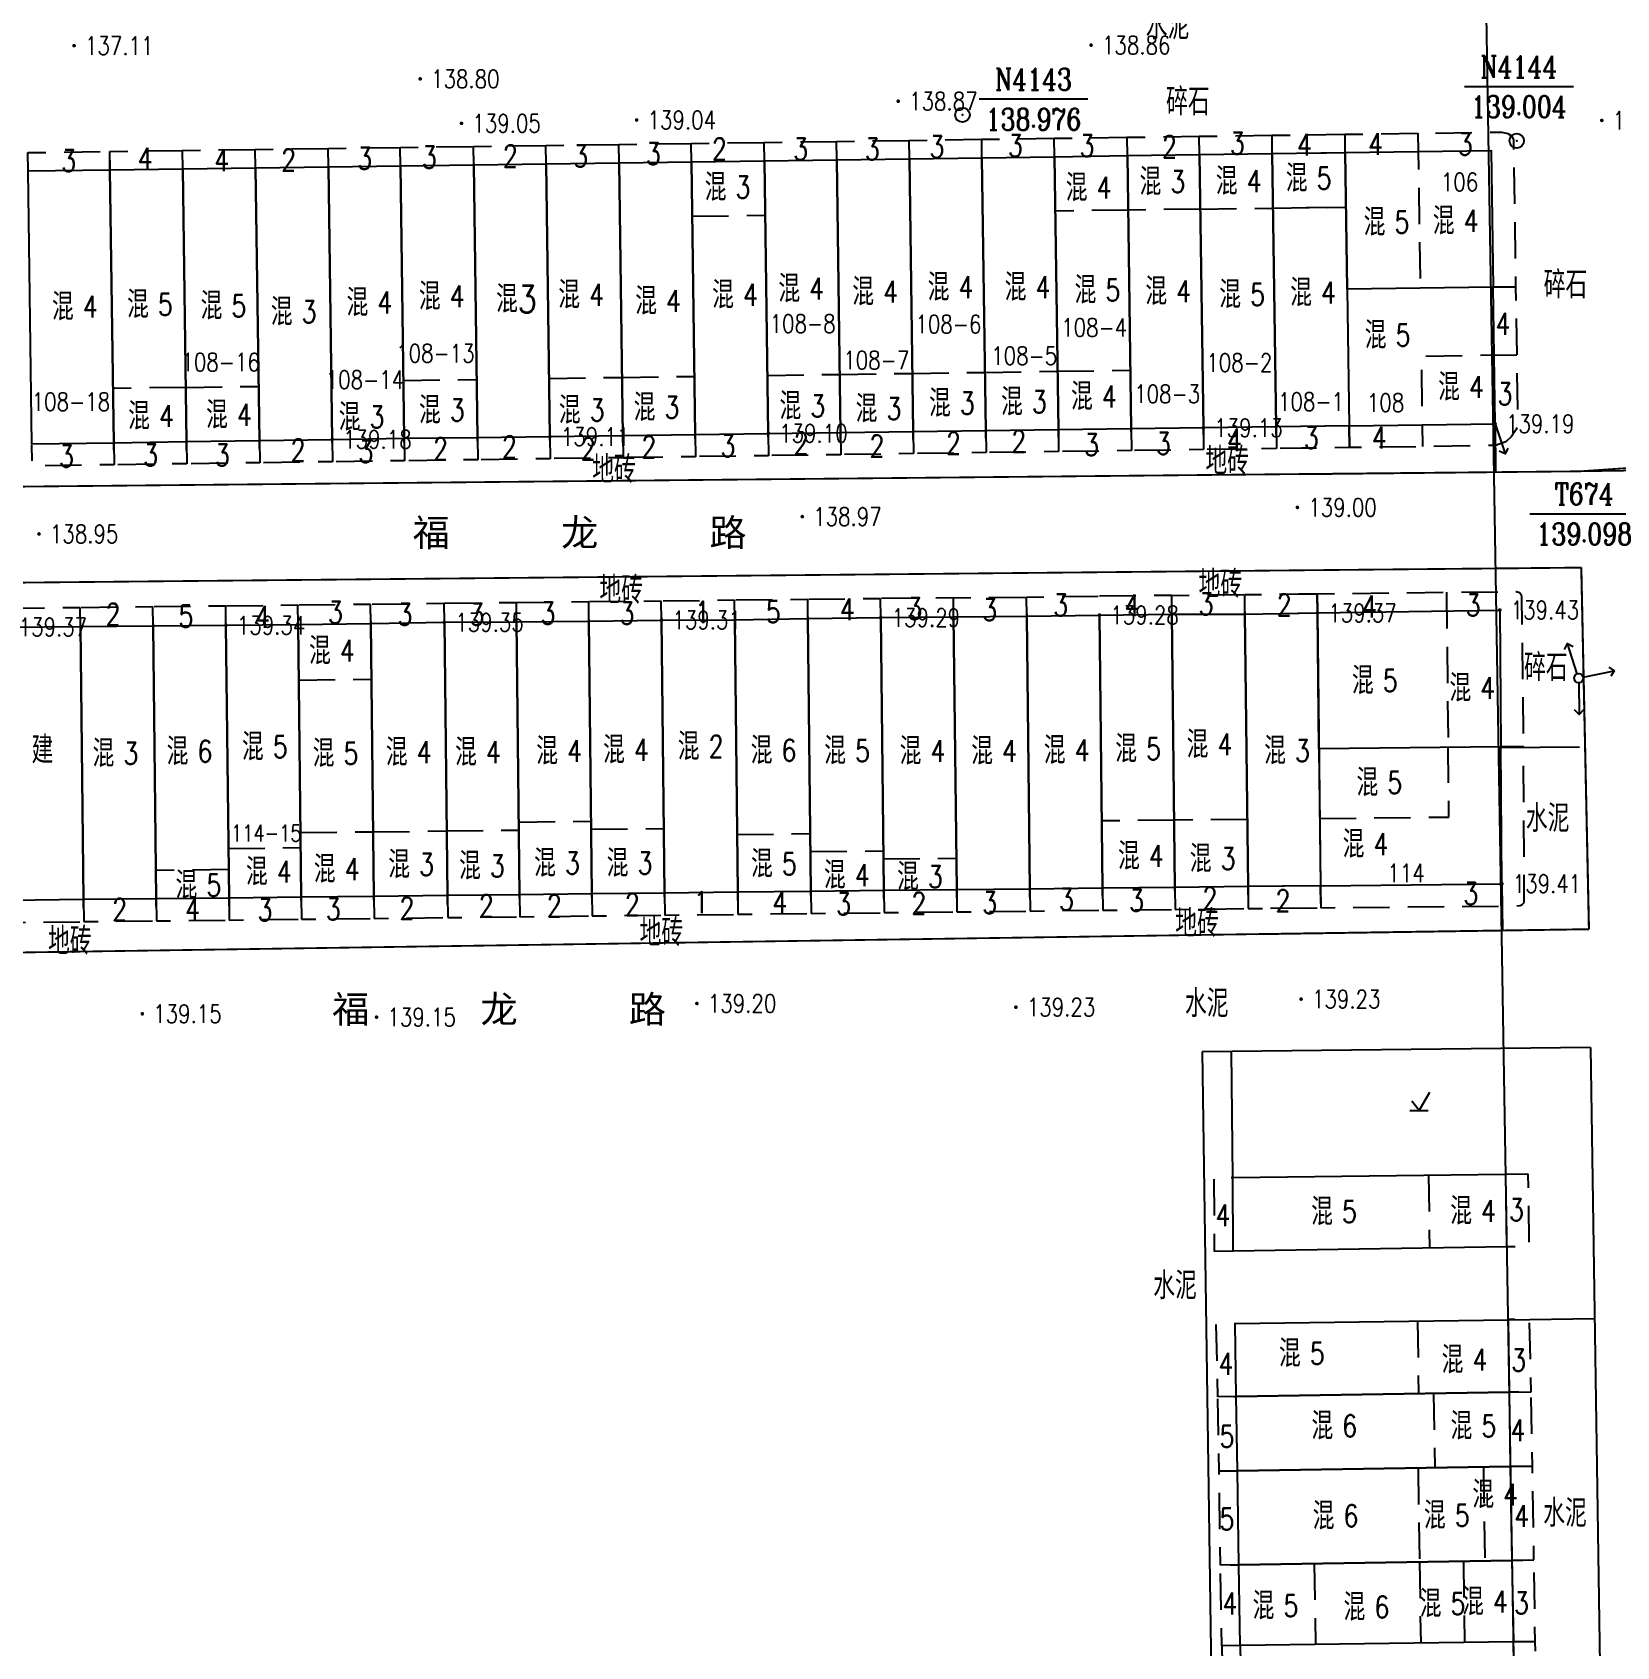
# Model space of a CAD drawing. Extents: x 529262 to 576451, y 2694391 to 2717535.
# Drawn here: x 565992.9 to 566080.1, y 2709887.6 to 2709976.4 of the extents above; entities that cross this region are included whole.
import ezdxf
from ezdxf.enums import TextEntityAlignment as Align
from ezdxf.xclip import XClip

# ---------------------------------------------------------------- set-up
doc = ezdxf.new("R2010")
doc.units = 0
doc.header["$XCLIPFRAME"] = 0
doc.linetypes.add('X5', pattern=[3, 2, -1])
for name, color, linetype in [('DLSS', 4, 'Continuous'), ('GCD', 8, 'Continuous'), ('GXYZ', 8, 'Continuous'), ('JMD', 8, 'Continuous'), ('KZD', 8, 'Continuous'), ('PP-COM', 7, 'Continuous'), ('RD-中线', 40, 'Continuous'), ('RD-红线', 7, 'Continuous'), ('ZBTZ', 8, 'Continuous'), ('ZJ', 7, 'Continuous')]:
    doc.layers.add(name, color=color, linetype=linetype)
doc.styles.add('HZ', font='rs.shx', dxfattribs={"width": 0.8, "bigfont": 'hztxt.shx'})
doc.styles.add('romanc', font='romanc.shx', dxfattribs={"width": 0.8})
doc.styles.add('等线体', font='simhei.ttf')
doc.linetypes.add('1161', pattern='A,0,[149,AAA.SHX,S=0.15,R=0,X=0,Y=0],-1.6', length=1.6)

# ---------------------------------------------------------------- blocks, each defined once
blk = doc.blocks.new('A$C19FD0107')
at = {"layer": 'RD-中线', "color": 8, "linetype": 'Continuous', "flags": 128}
for points in [[(-4490.734, 14139.438, 0), (-4490.29, 14139.417)], [(-3818.251, 14086.168, 0), (-3817.74, 14086.169)]]:
    blk.add_lwpolyline(points, format="xyb", dxfattribs=at)
at = {"layer": 'RD-红线', "color": 8, "flags": 128}
blk.add_lwpolyline([(-4927.129, 15710.712), (-4927.125, 15710.469), (-4926.972, 15701.326), (-4922.446, 15430.328)], dxfattribs=at)
blk = doc.blocks.new('gc123')
at = {"color": 8}
for p, q in [((0, 0), (1.2, 2)), ((-1, 0), (1, 0)), ((0, 0), (-0.8, 1))]:
    blk.add_line(p, q, dxfattribs=at)
blk = doc.blocks.new('gc117')
at = {"color": 8}
blk.add_circle((0, 0), 0.8, dxfattribs=at)
blk.add_point((0, 0), dxfattribs=at)
blk = doc.blocks.new('GC200')
at = {"linetype": 'Continuous', "const_width": 0.2, "flags": 128}
blk.add_lwpolyline([(-0.1, 0, 1), (0.1, 0, 1)], format="xyb", close=True, dxfattribs=at)
blk = doc.blocks.new('gc013b')
at = {"linetype": 'Continuous'}
blk.add_line((0.5, 0), (4, 0), dxfattribs=at)
at = {"linetype": 'Continuous', "flags": 128}
blk.add_lwpolyline([(3.5, 0.5), (4, 0), (3.5, -0.5)], dxfattribs=at)
blk = doc.blocks.new('gc170')
at = {"color": 8, "linetype": 'Continuous'}
blk.add_circle((0, 0), 0.5, dxfattribs=at)

msp = doc.modelspace()

# ---------------------------------------------------------------- linework, layer by layer
at = {"layer": 'DLSS', "linetype": 'Continuous', "const_width": 0.1, "flags": 128}
for points, elevation in [([(566078.112, 2709952.263), (566081.844, 2709952.517)], 138.157), ([(565972.89, 2709951.229), (566074.658, 2709952.229), (566078.112, 2709952.263)], 138.157), ([(565973.534, 2709945.44), (565974.32, 2709945.762), (565975.117, 2709945.969), (566074.71, 2709946.929), (566078.164, 2709946.963)], 138.157), ([(565973.287, 2709925.492), (566078.583, 2709927.057)], 139.353)]:
    msp.add_lwpolyline(points, dxfattribs=dict(at, elevation=elevation))
at = {"layer": 'DLSS', "linetype": 'Continuous', "flags": 128}
for points, elevation in [([(566062.728, 2709952.111), (566074.658, 2709952.229), (566078.112, 2709952.263)], 138.157), ([(566078.112, 2709952.263), (566081.691, 2709952.321)], 138.157), ([(566062.618, 2709946.812), (566074.71, 2709946.929), (566078.164, 2709946.963)], 138.157), ([(566060.274, 2709926.785), (566078.583, 2709927.057)], 139.353), ([(566078.675, 2709920.534), (566057.301, 2709920.31)], 139.29), ([(566057.301, 2709920.31), (566057.867, 2709881.071), (566057.934, 2709876.442)], 139.365)]:
    msp.add_lwpolyline(points, dxfattribs=dict(at, elevation=elevation))
at = {"layer": 'DLSS', "linetype": 'Continuous', "const_width": 0.1, "flags": 128}
msp.add_lwpolyline([(566078.164, 2709946.963), (566078.585, 2709927.057)], dxfattribs=at)
at = {"layer": 'DLSS', "linetype": 'Continuous', "flags": 128}
for points in [[(566078.164, 2709946.963), (566078.585, 2709927.057)], [(566078.675, 2709920.534), (566079.33, 2709876.849)]]:
    msp.add_lwpolyline(points, dxfattribs=at)
at = {"layer": 'JMD', "linetype": 'X5', "flags": 128}
for points in [[(566025.186, 2709969.25), (566025.172, 2709970.261), (566029.163, 2709970.316), (566029.177, 2709969.306)], [(566029.177, 2709969.306), (566029.163, 2709970.316), (566033.18, 2709970.372), (566033.195, 2709969.362)], [(566033.195, 2709969.362), (566033.18, 2709970.372), (566037.159, 2709970.428), (566037.173, 2709969.417)], [(566037.173, 2709969.417), (566037.159, 2709970.428), (566041.158, 2709970.483), (566041.173, 2709969.473)], [(566041.173, 2709969.473), (566041.158, 2709970.483), (566045.156, 2709970.539), (566045.17, 2709969.528)], [(566045.17, 2709969.528), (566045.156, 2709970.539), (566049.153, 2709970.595), (566049.167, 2709969.584)], [(566049.167, 2709969.584), (566049.153, 2709970.595), (566053.171, 2709970.651), (566053.185, 2709969.64)], [(566053.185, 2709969.64), (566053.171, 2709970.651), (566057.137, 2709970.706), (566057.151, 2709969.695)], [(566057.151, 2709969.695), (566057.137, 2709970.706), (566061.143, 2709970.762), (566061.157, 2709969.751)], [(566061.157, 2709969.751), (566061.143, 2709970.762), (566065.162, 2709970.818), (566065.176, 2709969.807)], [(566063.112, 2709970.789), (566065.162, 2709970.818), (566065.176, 2709969.807)], [(566065.176, 2709969.807), (566065.162, 2709970.818), (566073.792, 2709970.938), (566074.129, 2709970.867), (566074.328, 2709970.727), (566074.437, 2709970.538), (566074.557, 2709962.425), (566073.312, 2709962.406)], [(566065.176, 2709969.807), (566065.162, 2709970.818), (566073.792, 2709970.938), (566074.129, 2709970.867), (566074.328, 2709970.727), (566074.437, 2709970.538), (566074.557, 2709962.425), (566073.312, 2709962.406)], [(565992.649, 2709968.797), (565992.635, 2709969.807), (565997.143, 2709969.87), (565997.157, 2709968.859)], [(565997.157, 2709968.859), (565997.143, 2709969.87), (566001.145, 2709969.926), (566001.159, 2709968.915)], [(566001.159, 2709968.915), (566001.145, 2709969.926), (566005.159, 2709969.982), (566005.173, 2709968.971)], [(566005.173, 2709968.971), (566005.159, 2709969.982), (566009.173, 2709970.038), (566009.188, 2709969.027)], [(566009.188, 2709969.027), (566009.173, 2709970.038), (566013.137, 2709970.093), (566013.152, 2709969.082)], [(566013.152, 2709969.082), (566013.137, 2709970.093), (566017.174, 2709970.149), (566017.188, 2709969.138)], [(566017.188, 2709969.138), (566017.174, 2709970.149), (566021.159, 2709970.205), (566021.173, 2709969.194)], [(566021.173, 2709969.194), (566021.159, 2709970.205), (566025.172, 2709970.261), (566025.186, 2709969.25)], [(566057.193, 2709966.696), (566061.199, 2709966.751)], [(566061.199, 2709966.751), (566065.218, 2709966.808)], [(566063.03, 2709966.777), (566065.218, 2709966.808)], [(566029.219, 2709966.306), (566033.236, 2709966.362)], [(566053.226, 2709966.64), (566049.209, 2709966.584)], [(566057.193, 2709966.696), (566053.226, 2709966.64)], [(566073.312, 2709962.406), (566074.557, 2709962.425), (566074.669, 2709954.862), (566074.584, 2709954.573), (566074.334, 2709954.173), (566074.01, 2709953.892), (566073.44, 2709953.68), (566065.402, 2709953.568), (566065.386, 2709954.762)], [(566073.312, 2709962.406), (566074.557, 2709962.425), (566074.669, 2709954.862), (566074.584, 2709954.573), (566074.334, 2709954.173), (566074.01, 2709953.892), (566073.44, 2709953.68), (566065.402, 2709953.568), (566065.386, 2709954.762)], [(566013.316, 2709957.265), (566017.353, 2709957.321)], [(566021.338, 2709957.377), (566025.351, 2709957.433)], [(566025.351, 2709957.433), (566029.342, 2709957.488)], [(566033.359, 2709957.544), (566037.337, 2709957.6)], [(566037.337, 2709957.6), (566041.337, 2709957.655)], [(566041.337, 2709957.655), (566045.335, 2709957.711)], [(566045.335, 2709957.711), (566049.332, 2709957.767)], [(566049.332, 2709957.767), (566053.349, 2709957.823)], [(566033.404, 2709954.323), (566033.421, 2709953.124), (566029.404, 2709953.068), (566029.387, 2709954.267)], [(566037.382, 2709954.378), (566037.399, 2709953.179), (566033.421, 2709953.124), (566033.404, 2709954.323)], [(566041.382, 2709954.434), (566041.399, 2709953.235), (566037.399, 2709953.179), (566037.382, 2709954.378)], [(566045.38, 2709954.514), (566045.397, 2709953.29), (566041.399, 2709953.235), (566041.382, 2709954.434)], [(566049.377, 2709954.545), (566049.393, 2709953.346), (566045.397, 2709953.29), (566045.38, 2709954.514)], [(566053.394, 2709954.601), (566053.411, 2709953.402), (566049.393, 2709953.346), (566049.377, 2709954.545)], [(566057.361, 2709954.656), (566057.377, 2709953.457), (566053.411, 2709953.402), (566053.394, 2709954.601)], [(566061.367, 2709954.698), (566061.383, 2709953.512), (566057.377, 2709953.457), (566057.361, 2709954.656)], [(566065.386, 2709954.762), (566065.402, 2709953.568), (566061.383, 2709953.512), (566061.367, 2709954.698)], [(566065.386, 2709954.762), (566065.402, 2709953.568), (566062.757, 2709953.532)], [(565997.367, 2709953.828), (565997.383, 2709952.622), (565992.876, 2709952.56), (565992.86, 2709953.705)], [(566001.369, 2709953.877), (566001.385, 2709952.678), (565997.383, 2709952.622), (565997.367, 2709953.828)], [(566005.382, 2709953.969), (566005.399, 2709952.734), (566001.385, 2709952.678), (566001.369, 2709953.877)], [(566009.397, 2709953.989), (566009.414, 2709952.79), (566005.399, 2709952.734), (566005.382, 2709953.969)], [(566013.361, 2709954.075), (566013.378, 2709952.845), (566009.414, 2709952.79), (566009.397, 2709953.989)], [(566017.398, 2709954.1), (566017.415, 2709952.901), (566013.378, 2709952.845), (566013.361, 2709954.075)], [(566021.383, 2709954.155), (566021.4, 2709952.956), (566017.415, 2709952.901), (566017.398, 2709954.1)], [(566025.396, 2709954.211), (566025.413, 2709953.012), (566021.4, 2709952.956), (566021.383, 2709954.155)], [(566029.387, 2709954.267), (566029.404, 2709953.068), (566025.413, 2709953.012), (566025.396, 2709954.211)], [(566055.628, 2709944.4), (566055.616, 2709945.433), (566051.628, 2709945.387), (566051.64, 2709944.349)], [(566055.628, 2709944.4), (566055.616, 2709945.433), (566059.64, 2709945.478), (566059.653, 2709944.396)], [(566059.653, 2709944.396), (566059.64, 2709945.478), (566063.631, 2709945.523), (566063.643, 2709944.465)], [(566062.592, 2709945.511), (566063.631, 2709945.523), (566063.643, 2709944.465)], [(566070.745, 2709945.604), (566070.841, 2709937.065)], [(566070.745, 2709945.604), (566070.841, 2709937.065)], [(565995.533, 2709943.718), (565995.521, 2709944.753), (565991.518, 2709944.708), (565991.53, 2709943.688)], [(565999.527, 2709943.752), (565999.515, 2709944.798), (565995.521, 2709944.753), (565995.533, 2709943.718)], [(566003.542, 2709943.785), (566003.53, 2709944.843), (565999.515, 2709944.798), (565999.527, 2709943.752)], [(566007.52, 2709943.829), (566007.508, 2709944.888), (566003.53, 2709944.843), (566003.542, 2709943.785)], [(566011.522, 2709943.881), (566011.51, 2709944.934), (566007.508, 2709944.888), (566007.52, 2709943.829)], [(566015.569, 2709943.949), (566015.557, 2709944.98), (566011.51, 2709944.934), (566011.522, 2709943.881)], [(566019.544, 2709943.979), (566019.532, 2709945.024), (566015.557, 2709944.98), (566015.569, 2709943.949)], [(566023.526, 2709944.022), (566023.514, 2709945.07), (566019.532, 2709945.024), (566019.544, 2709943.979)], [(566027.527, 2709944.076), (566027.515, 2709945.115), (566023.514, 2709945.07), (566023.526, 2709944.022)], [(566031.554, 2709944.093), (566031.542, 2709945.16), (566027.515, 2709945.115), (566027.527, 2709944.076)], [(566035.587, 2709944.155), (566035.575, 2709945.206), (566031.542, 2709945.16), (566031.554, 2709944.093)], [(566039.597, 2709944.208), (566039.585, 2709945.251), (566035.575, 2709945.206), (566035.587, 2709944.155)], [(566043.609, 2709944.256), (566043.597, 2709945.297), (566039.585, 2709945.251), (566039.597, 2709944.208)], [(566043.609, 2709944.256), (566043.597, 2709945.297), (566047.627, 2709945.342), (566047.639, 2709944.293)], [(566047.639, 2709944.293), (566047.627, 2709945.342), (566051.628, 2709945.387), (566051.64, 2709944.349)], [(566007.554, 2709940.773), (566011.556, 2709940.818)], [(566063.77, 2709933.147), (566070.884, 2709933.228), (566070.841, 2709937.065)], [(566063.77, 2709933.147), (566070.884, 2709933.228), (566070.841, 2709937.065)], [(566063.812, 2709929.448), (566063.825, 2709928.236), (566074.61, 2709928.334), (566074.813, 2709928.364), (566074.911, 2709928.409), (566075.034, 2709928.526), (566074.982, 2709937.111), (566073.741, 2709937.097)], [(566063.812, 2709929.448), (566063.825, 2709928.236), (566074.61, 2709928.334), (566074.813, 2709928.364), (566074.911, 2709928.409), (566075.034, 2709928.526), (566074.982, 2709937.111), (566073.741, 2709937.097)], [(566019.668, 2709932.955), (566023.65, 2709933)], [(566055.755, 2709933.057), (566051.767, 2709933.012)], [(566059.78, 2709933.103), (566055.755, 2709933.057)], [(566007.648, 2709932.373), (566011.651, 2709932.418)], [(566011.651, 2709932.418), (566015.698, 2709932.464)], [(566015.698, 2709932.464), (566019.673, 2709932.509)], [(566023.655, 2709932.553), (566027.656, 2709932.598)], [(566003.693, 2709930.335), (565999.678, 2709930.29)], [(566059.821, 2709929.403), (566059.835, 2709928.191), (566063.825, 2709928.236), (566063.812, 2709929.448)], [(566061.053, 2709928.205), (566063.825, 2709928.236), (566063.812, 2709929.448)], [(565991.699, 2709928.637), (565991.713, 2709927.425), (565995.715, 2709927.47), (565995.702, 2709928.682)], [(565995.702, 2709928.682), (565995.715, 2709927.47), (565999.709, 2709927.515), (565999.696, 2709928.727)], [(565999.696, 2709928.727), (565999.709, 2709927.515), (566003.724, 2709927.56), (566003.711, 2709928.772)], [(566003.711, 2709928.772), (566003.724, 2709927.56), (566007.702, 2709927.605), (566007.688, 2709928.817)], [(566007.688, 2709928.817), (566007.702, 2709927.605), (566011.704, 2709927.65), (566011.691, 2709928.862)], [(566011.691, 2709928.862), (566011.704, 2709927.65), (566015.751, 2709927.695), (566015.738, 2709928.907)], [(566015.738, 2709928.907), (566015.751, 2709927.695), (566019.726, 2709927.74), (566019.713, 2709928.952)], [(566019.713, 2709928.952), (566019.726, 2709927.74), (566023.708, 2709927.785), (566023.695, 2709928.997)], [(566023.695, 2709928.997), (566023.708, 2709927.785), (566027.709, 2709927.83), (566027.696, 2709929.042)], [(566027.696, 2709929.042), (566027.709, 2709927.83), (566031.736, 2709927.875), (566031.722, 2709929.087)], [(566031.722, 2709929.087), (566031.736, 2709927.875), (566035.769, 2709927.921), (566035.756, 2709929.132)], [(566035.756, 2709929.132), (566035.769, 2709927.921), (566039.779, 2709927.966), (566039.766, 2709929.177)], [(566039.766, 2709929.177), (566039.779, 2709927.966), (566043.791, 2709928.011), (566043.778, 2709929.222)], [(566043.778, 2709929.222), (566043.791, 2709928.011), (566047.821, 2709928.056), (566047.808, 2709929.268)], [(566047.808, 2709929.268), (566047.821, 2709928.056), (566051.822, 2709928.101), (566051.809, 2709929.313)], [(566051.809, 2709929.313), (566051.822, 2709928.101), (566055.81, 2709928.146), (566055.797, 2709929.358)], [(566055.797, 2709929.358), (566055.81, 2709928.146), (566059.835, 2709928.191), (566059.821, 2709929.403)]]:
    msp.add_lwpolyline(points, dxfattribs=at)
for points, elevation in [([(566069.173, 2709970.874), (566069.3, 2709962.347)], 139.187), ([(566069.173, 2709970.874), (566069.3, 2709962.347)], 139.187), ([(566074.613, 2709958.661), (566069.356, 2709958.583), (566069.425, 2709953.624)], 139.187), ([(566074.613, 2709958.661), (566069.356, 2709958.583), (566069.425, 2709953.624)], 139.187), ([(566001.327, 2709956.882), (565997.325, 2709956.826)], 139.186), ([(566001.327, 2709956.882), (566005.34, 2709956.938)], 139.186), ([(566063.643, 2709944.465), (566063.631, 2709945.523), (566074.59, 2709945.647), (566074.762, 2709945.592), (566074.855, 2709945.478), (566074.879, 2709945.328), (566074.982, 2709937.111), (566073.741, 2709937.097)], 139.371), ([(566063.643, 2709944.465), (566063.631, 2709945.523), (566074.59, 2709945.647), (566074.762, 2709945.592), (566074.855, 2709945.478), (566074.879, 2709945.328), (566074.982, 2709937.111), (566073.741, 2709937.097)], 139.371), ([(566031.687, 2709932.271), (566035.72, 2709932.317)], 151.027), ([(566003.68, 2709931.501), (566007.658, 2709931.546)], 158.162), ([(566035.731, 2709931.324), (566039.741, 2709931.369)], 158.155), ([(566039.746, 2709930.92), (566043.758, 2709930.965)], 155.803), ([(566069.756, 2709913.511), (566069.819, 2709909.498)], 139.012), ([(566073.996, 2709913.563), (566075.235, 2709913.585), (566075.294, 2709909.587), (566074.055, 2709909.565)], 139.615), ([(566059.008, 2709909.326), (566057.982, 2709909.316), (566057.96, 2709913.366), (566058.977, 2709913.379)], 139.755), ([(566069.148, 2709905.482), (566069.212, 2709901.49)], 139.791), ([(566074.205, 2709901.57), (566075.413, 2709901.589), (566075.313, 2709905.579), (566074.15, 2709905.562)], 140.301), ([(566059.174, 2709901.329), (566058.157, 2709901.313), (566058.073, 2709905.316), (566059.11, 2709905.341)], 139.857), ([(566059.24, 2709897.231), (566058.223, 2709897.215), (566058.157, 2709901.313), (566059.174, 2709901.329)], 139.812), ([(566070.042, 2709901.503), (566070.107, 2709897.406)], 139.857), ([(566074.26, 2709897.472), (566075.479, 2709897.492), (566075.413, 2709901.589), (566074.205, 2709901.57)], 140.301), ([(566072.779, 2709897.448), (566072.862, 2709892.285)], 139.812), ([(566074.347, 2709892.309), (566075.562, 2709892.329), (566075.479, 2709897.492), (566074.26, 2709897.472)], 140.301), ([(566059.323, 2709892.068), (566058.306, 2709892.052), (566058.223, 2709897.215), (566059.24, 2709897.231)], 139.812), ([(566069.182, 2709897.391), (566069.265, 2709892.228)], 139.812), ([(566063.471, 2709892.135), (566063.534, 2709887.672)], 139.812), ([(566069.265, 2709892.228), (566069.327, 2709887.753)], 139.812), ([(566071.682, 2709892.266), (566071.745, 2709887.787)], 139.812), ([(566074.432, 2709887.825), (566075.634, 2709887.847), (566075.562, 2709892.329), (566074.347, 2709892.309)], 140.301), ([(566059.394, 2709887.614), (566059.394, 2709887.614), (566058.377, 2709887.597), (566058.306, 2709892.052), (566059.323, 2709892.068)], 139.915), ([(566059.394, 2709887.614), (566058.377, 2709887.597), (566058.526, 2709878.919), (566058.644, 2709878.702), (566058.813, 2709878.473), (566059.078, 2709878.256), (566075.801, 2709878.611), (566075.634, 2709887.847), (566074.482, 2709887.825)], 139.872)]:
    msp.add_lwpolyline(points, dxfattribs=dict(at, elevation=elevation))
at = {"layer": 'JMD', "linetype": 'Continuous', "flags": 128}
for points in [[(566037.382, 2709954.378), (566033.404, 2709954.323), (566033.195, 2709969.362), (566037.173, 2709969.417)], [(566041.382, 2709954.434), (566037.382, 2709954.378), (566037.173, 2709969.417), (566041.173, 2709969.473)], [(566045.38, 2709954.489), (566041.382, 2709954.434), (566041.173, 2709969.473), (566045.17, 2709969.528)], [(566049.377, 2709954.545), (566045.38, 2709954.489), (566045.17, 2709969.528), (566049.167, 2709969.584)], [(566053.394, 2709954.601), (566049.377, 2709954.545), (566049.167, 2709969.584), (566053.185, 2709969.64)], [(566053.185, 2709969.64), (566057.151, 2709969.695), (566057.361, 2709954.656), (566053.394, 2709954.601)], [(566061.366, 2709954.711), (566057.361, 2709954.656), (566057.151, 2709969.695), (566061.157, 2709969.751)], [(566065.386, 2709954.767), (566061.366, 2709954.711), (566061.157, 2709969.751), (566065.176, 2709969.807)], [(565997.367, 2709953.821), (565992.859, 2709953.759), (565992.649, 2709968.797), (565997.157, 2709968.859)], [(566001.369, 2709953.877), (565997.367, 2709953.821), (565997.157, 2709968.859), (566001.159, 2709968.915)], [(566005.382, 2709953.933), (566001.369, 2709953.877), (566001.159, 2709968.915), (566005.173, 2709968.971)], [(566009.397, 2709953.989), (566005.382, 2709953.933), (566005.173, 2709968.971), (566009.188, 2709969.027)], [(566013.361, 2709954.075), (566009.397, 2709953.989), (566009.188, 2709969.027), (566013.152, 2709969.082)], [(566017.398, 2709954.1), (566013.361, 2709954.075), (566013.152, 2709969.082), (566017.188, 2709969.138)], [(566021.383, 2709954.155), (566017.398, 2709954.1), (566017.188, 2709969.138), (566021.173, 2709969.194)], [(566025.396, 2709954.211), (566021.383, 2709954.155), (566021.173, 2709969.194), (566025.186, 2709969.25)], [(566029.387, 2709954.267), (566025.396, 2709954.211), (566025.186, 2709969.25), (566029.177, 2709969.306)], [(566033.404, 2709954.323), (566029.387, 2709954.267), (566029.177, 2709969.306), (566033.195, 2709969.362)], [(565995.702, 2709928.682), (565991.699, 2709928.637), (565991.53, 2709943.688), (565995.533, 2709943.718)], [(565999.696, 2709928.727), (565995.702, 2709928.682), (565995.533, 2709943.718), (565999.527, 2709943.752)], [(566003.711, 2709928.772), (565999.696, 2709928.727), (565999.527, 2709943.752), (566003.542, 2709943.785)], [(566007.688, 2709928.817), (566003.711, 2709928.772), (566003.542, 2709943.785), (566007.52, 2709943.829)], [(566011.691, 2709928.862), (566007.688, 2709928.817), (566007.52, 2709943.829), (566011.522, 2709943.881)], [(566015.738, 2709928.907), (566011.691, 2709928.862), (566011.522, 2709943.881), (566015.569, 2709943.949)], [(566019.713, 2709928.952), (566015.738, 2709928.907), (566015.569, 2709943.949), (566019.544, 2709943.979)], [(566023.695, 2709928.997), (566019.713, 2709928.952), (566019.544, 2709943.979), (566023.526, 2709944.022)], [(566027.696, 2709929.042), (566023.695, 2709928.997), (566023.526, 2709944.022), (566027.527, 2709944.076)], [(566031.722, 2709929.087), (566027.696, 2709929.042), (566027.527, 2709944.076), (566031.554, 2709944.093)], [(566035.756, 2709929.132), (566031.722, 2709929.087), (566031.554, 2709944.093), (566035.587, 2709944.155)], [(566039.766, 2709929.177), (566035.756, 2709929.132), (566035.587, 2709944.155), (566039.597, 2709944.208)], [(566043.778, 2709929.222), (566039.766, 2709929.177), (566039.597, 2709944.208), (566043.609, 2709944.256)], [(566047.808, 2709929.268), (566043.778, 2709929.222), (566043.609, 2709944.256), (566047.639, 2709944.293)], [(566051.809, 2709929.313), (566047.808, 2709929.268), (566047.639, 2709944.293), (566051.64, 2709944.349)], [(566055.797, 2709929.358), (566051.809, 2709929.313), (566051.64, 2709944.349), (566055.628, 2709944.4)], [(566059.821, 2709929.403), (566055.797, 2709929.358), (566055.628, 2709944.4), (566059.653, 2709944.396)], [(566063.812, 2709929.448), (566059.821, 2709929.403), (566059.653, 2709944.396), (566063.643, 2709944.465)]]:
    msp.add_lwpolyline(points, close=True, dxfattribs=at)
for points in [[(566063.091, 2709969.778), (566065.176, 2709969.807), (566065.386, 2709954.767), (566062.782, 2709954.731)], [(566062.57, 2709944.446), (566063.643, 2709944.465), (566063.812, 2709929.448), (566061.721, 2709929.424)]]:
    msp.add_lwpolyline(points, dxfattribs=at)
for points, elevation in [([(566073.312, 2709962.406), (566065.281, 2709962.287), (566065.176, 2709969.807), (566073.201, 2709969.919)], 139.187), ([(566073.312, 2709962.406), (566065.281, 2709962.287), (566065.176, 2709969.807), (566073.201, 2709969.919)], 139.187), ([(566073.424, 2709954.879), (566073.312, 2709962.406), (566065.281, 2709962.287), (566065.386, 2709954.767)], 139.187), ([(566073.424, 2709954.879), (566073.312, 2709962.406), (566065.281, 2709962.287), (566065.386, 2709954.767)], 139.187), ([(566063.727, 2709936.985), (566063.643, 2709944.465), (566073.684, 2709944.627), (566073.741, 2709937.097)], 139.433), ([(566063.727, 2709936.985), (566063.643, 2709944.465), (566073.684, 2709944.627), (566073.741, 2709937.097)], 139.433), ([(566073.741, 2709937.097), (566063.727, 2709936.985), (566063.812, 2709929.448), (566073.798, 2709929.56)], 139.433), ([(566073.741, 2709937.097), (566063.727, 2709936.985), (566063.812, 2709929.448), (566073.798, 2709929.56)], 139.433), ([(566058.977, 2709913.379), (566073.996, 2709913.563), (566074.055, 2709909.565), (566059.008, 2709909.326)], 142.35), ([(566059.11, 2709905.341), (566074.148, 2709905.552), (566074.205, 2709901.57), (566059.174, 2709901.329)], 139.872), ([(566074.205, 2709901.57), (566074.26, 2709897.472), (566059.24, 2709897.231), (566059.174, 2709901.329)], 139.857), ([(566074.26, 2709897.472), (566074.347, 2709892.309), (566059.323, 2709892.068), (566059.24, 2709897.231)], 139.812), ([(566074.347, 2709892.309), (566074.432, 2709887.825), (566059.394, 2709887.614), (566059.323, 2709892.068)], 139.915)]:
    msp.add_lwpolyline(points, close=True, dxfattribs=dict(at, elevation=elevation))
at = {"layer": 'JMD', "linetype": 'Continuous', "elevation": 139.915, "flags": 128}
msp.add_lwpolyline([(566059.394, 2709887.614), (566059.526, 2709879.474), (566074.571, 2709879.793), (566074.432, 2709887.825)], dxfattribs=at)
at = {"layer": 'KZD', "linetype": 'Continuous'}
for p, q in [((566077.733, 2709973.433, 139.004), (566071.733, 2709973.433, 139.004)), ((566077.733, 2709973.433, 139.004), (566071.733, 2709973.433, 139.004)), ((566051.007, 2709972.741, 138.976), (566045.007, 2709972.741, 138.976)), ((566081.333, 2709949.911, 139.098), (566075.333, 2709949.911, 139.098))]:
    msp.add_line(p, q, dxfattribs=at)
at = {"layer": 'ZBTZ', "linetype": '1161', "flags": 128}
for points, elevation in [([(566073.424, 2709954.879), (566073.45, 2709952.217)], 139.187), ([(566073.424, 2709954.879), (566073.45, 2709952.217)], 139.187), ([(566073.798, 2709929.56), (566073.836, 2709926.987)], 139.406), ([(566073.798, 2709929.56), (566073.836, 2709926.987)], 139.406), ([(566058.977, 2709913.379), (566058.904, 2709920.326)], 139.593), ([(566074.148, 2709905.552), (566078.899, 2709905.623)], 139.791)]:
    msp.add_lwpolyline(points, dxfattribs=dict(at, elevation=elevation))
msp.add_lwpolyline([(566073.741, 2709937.055), (566078.063, 2709937.094)], dxfattribs=at)
msp.add_lwpolyline([(566073.741, 2709937.055), (566078.063, 2709937.094)], dxfattribs=at)

# ---------------------------------------------------------------- block references
at = {"layer": 'GCD', "linetype": 'Continuous'}
ref = msp.add_blockref('GC200', (565995.18, 2709975.696, 137.106), dxfattribs=dict(at, xscale=0.5, yscale=0.5, zscale=0.5))
ref.add_attrib('height', '137.11', dxfattribs={"linetype": 'Continuous', "height": 1, "style": 'HZ', "width": 0.8}).set_placement((565995.78, 2709975.696, 137.106), align=Align.MIDDLE_LEFT)
ref = msp.add_blockref('GC200', (566051.177, 2709975.725, 138.864), dxfattribs=dict(at, xscale=0.5, yscale=0.5))
ref.add_attrib('height', '138.86', dxfattribs={"linetype": 'Continuous', "height": 1, "style": 'HZ', "width": 0.8}).set_placement((566051.777, 2709975.725, 138.864), align=Align.MIDDLE_LEFT)
ref = msp.add_blockref('GC200', (566014.237, 2709973.866, 138.796), dxfattribs=dict(at, xscale=0.5, yscale=0.5))
ref.add_attrib('height', '138.80', dxfattribs={"linetype": 'Continuous', "height": 1, "style": 'HZ', "width": 0.8}).set_placement((566014.837, 2709973.866, 138.796), align=Align.MIDDLE_LEFT)
ref = msp.add_blockref('GC200', (566040.559, 2709972.636, 138.869), dxfattribs=dict(at, xscale=0.5, yscale=0.5))
ref.add_attrib('height', '138.87', dxfattribs={"linetype": 'Continuous', "height": 1, "style": 'HZ', "width": 0.8}).set_placement((566041.159, 2709972.636, 138.869), align=Align.MIDDLE_LEFT)
ref = msp.add_blockref('GC200', (566026.158, 2709971.601, 139.039), dxfattribs=dict(at, xscale=0.5, yscale=0.5))
ref.add_attrib('height', '139.04', dxfattribs={"linetype": 'Continuous', "height": 1, "style": 'HZ', "width": 0.8}).set_placement((566026.758, 2709971.601, 139.039), align=Align.MIDDLE_LEFT)
ref = msp.add_blockref('GC200', (566079.301, 2709971.582, 138.969), dxfattribs=dict(at, xscale=0.5, yscale=0.5, zscale=0.5))
ref.add_attrib('height', '138.97', dxfattribs={"linetype": 'Continuous', "height": 1, "style": 'HZ', "width": 0.8}).set_placement((566079.901, 2709971.582, 138.969), align=Align.MIDDLE_LEFT)
ref = msp.add_blockref('GC200', (566016.51, 2709971.419, 139.049), dxfattribs=dict(at, xscale=0.5, yscale=0.5))
ref.add_attrib('height', '139.05', dxfattribs={"linetype": 'Continuous', "height": 1, "style": 'HZ', "width": 0.8}).set_placement((566017.11, 2709971.419, 139.049), align=Align.MIDDLE_LEFT)
ref = msp.add_blockref('GC200', (566073.424, 2709954.879, 139.187), dxfattribs=dict(at, xscale=0.5, yscale=0.5, zscale=0.5))
ref.add_attrib('height', '139.19', dxfattribs={"linetype": 'Continuous', "height": 1, "style": 'HZ', "width": 0.8}).set_placement((566074.024, 2709954.879, 139.187), align=Align.MIDDLE_LEFT)
ref = msp.add_blockref('GC200', (566009.397, 2709954.023, 139.182), dxfattribs=dict(at, xscale=0.5, yscale=0.5))
ref.add_attrib('height', '139.18', dxfattribs={"linetype": 'Continuous', "height": 1, "style": 'HZ', "width": 0.8}).set_placement((566009.997, 2709954.023, 139.182), align=Align.MIDDLE_LEFT)
ref = msp.add_blockref('GC200', (566021.383, 2709954.169, 139.111), dxfattribs=dict(at, xscale=0.5, yscale=0.5))
ref.add_attrib('height', '139.11', dxfattribs={"linetype": 'Continuous', "height": 1, "style": 'HZ', "width": 0.8}).set_placement((566021.983, 2709954.169, 139.111), align=Align.MIDDLE_LEFT)
ref = msp.add_blockref('GC200', (566033.404, 2709954.353, 139.102), dxfattribs=dict(at, xscale=0.5, yscale=0.5))
ref.add_attrib('height', '139.10', dxfattribs={"linetype": 'Continuous', "height": 1, "style": 'HZ', "width": 0.8}).set_placement((566034.004, 2709954.353, 139.102), align=Align.MIDDLE_LEFT)
ref = msp.add_blockref('GC200', (566057.361, 2709954.656, 139.126), dxfattribs=dict(at, xscale=0.5, yscale=0.5))
ref.add_attrib('height', '139.13', dxfattribs={"linetype": 'Continuous', "height": 1, "style": 'HZ', "width": 0.8}).set_placement((566057.961, 2709954.656, 139.126), align=Align.MIDDLE_LEFT)
ref = msp.add_blockref('GC200', (566062.538, 2709950.275, 139.004), dxfattribs=dict(at, xscale=0.5, yscale=0.5, zscale=0.5))
ref.add_attrib('height', '139.00', dxfattribs={"linetype": 'Continuous', "height": 1, "style": 'HZ', "width": 0.8}).set_placement((566063.138, 2709950.275, 139.004), align=Align.MIDDLE_LEFT)
ref = msp.add_blockref('GC200', (566035.276, 2709949.769, 138.966), dxfattribs=dict(at, xscale=0.5, yscale=0.5, zscale=0.5))
ref.add_attrib('height', '138.97', dxfattribs={"linetype": 'Continuous', "height": 1, "style": 'HZ', "width": 0.8}).set_placement((566035.876, 2709949.769, 138.966), align=Align.MIDDLE_LEFT)
ref = msp.add_blockref('GC200', (565993.248, 2709948.815, 138.95), dxfattribs=dict(at, xscale=0.5, yscale=0.5, zscale=0.5))
ref.add_attrib('height', '138.95', dxfattribs={"linetype": 'Continuous', "height": 1, "style": 'HZ', "width": 0.8}).set_placement((565993.848, 2709948.815, 138.95), align=Align.MIDDLE_LEFT)
ref = msp.add_blockref('GC200', (566027.527, 2709944.076, 139.306), dxfattribs=dict(at, xscale=0.5, yscale=0.5))
ref.add_attrib('height', '139.31', dxfattribs={"linetype": 'Continuous', "height": 1, "style": 'HZ', "width": 0.8}).set_placement((566028.127, 2709944.076, 139.306), align=Align.MIDDLE_LEFT)
ref = msp.add_blockref('GC200', (566039.597, 2709944.208, 139.29), dxfattribs=dict(at, xscale=0.5, yscale=0.5))
ref.add_attrib('height', '139.29', dxfattribs={"linetype": 'Continuous', "height": 1, "style": 'HZ', "width": 0.8}).set_placement((566040.197, 2709944.208, 139.29), align=Align.MIDDLE_LEFT)
ref = msp.add_blockref('GC200', (566051.64, 2709944.349, 139.281), dxfattribs=dict(at, xscale=0.5, yscale=0.5))
ref.add_attrib('height', '139.28', dxfattribs={"linetype": 'Continuous', "height": 1, "style": 'HZ', "width": 0.8}).set_placement((566052.24, 2709944.349, 139.281), align=Align.MIDDLE_LEFT)
ref = msp.add_blockref('GC200', (566063.643, 2709944.465, 139.371), dxfattribs=dict(at, xscale=0.5, yscale=0.5))
ref.add_attrib('height', '139.37', dxfattribs={"linetype": 'Continuous', "height": 1, "style": 'HZ', "width": 0.8}).set_placement((566064.243, 2709944.465, 139.371), align=Align.MIDDLE_LEFT)
ref = msp.add_blockref('GC200', (566073.684, 2709944.627, 139.433), dxfattribs=dict(at, xscale=0.5, yscale=0.5))
ref.add_attrib('height', '139.43', dxfattribs={"linetype": 'Continuous', "height": 1, "style": 'HZ', "width": 0.8}).set_placement((566074.284, 2709944.627, 139.433), align=Align.MIDDLE_LEFT)
ref = msp.add_blockref('GC200', (565991.53, 2709943.688, 139.37), dxfattribs=dict(at, xscale=0.5, yscale=0.5))
ref.add_attrib('height', '139.37', dxfattribs={"linetype": 'Continuous', "height": 1, "style": 'HZ', "width": 0.8}).set_placement((565992.13, 2709943.688, 139.37), align=Align.MIDDLE_LEFT)
ref = msp.add_blockref('GC200', (566003.542, 2709943.785, 139.335), dxfattribs=dict(at, xscale=0.5, yscale=0.5))
ref.add_attrib('height', '139.34', dxfattribs={"linetype": 'Continuous', "height": 1, "style": 'HZ', "width": 0.8}).set_placement((566004.142, 2709943.785, 139.335), align=Align.MIDDLE_LEFT)
ref = msp.add_blockref('GC200', (566015.569, 2709943.949, 139.345), dxfattribs=dict(at, xscale=0.5, yscale=0.5))
ref.add_attrib('height', '139.35', dxfattribs={"linetype": 'Continuous', "height": 1, "style": 'HZ', "width": 0.8}).set_placement((566016.169, 2709943.949, 139.345), align=Align.MIDDLE_LEFT)
ref = msp.add_blockref('GC200', (566073.798, 2709929.56, 139.406), dxfattribs=dict(at, xscale=0.5, yscale=0.5))
ref.add_attrib('height', '139.41', dxfattribs={"linetype": 'Continuous', "height": 1, "style": 'HZ', "width": 0.8}).set_placement((566074.398, 2709929.56, 139.406), align=Align.MIDDLE_LEFT)
ref = msp.add_blockref('GC200', (566029.475, 2709922.964, 139.198), dxfattribs=dict(at, xscale=0.5, yscale=0.5, zscale=0.5))
ref.add_attrib('height', '139.20', dxfattribs={"linetype": 'Continuous', "height": 1, "style": 'HZ', "width": 0.8}).set_placement((566030.075, 2709922.964, 139.198), align=Align.MIDDLE_LEFT)
ref = msp.add_blockref('GC200', (566047.04, 2709922.761, 139.226), dxfattribs=dict(at, xscale=0.5, yscale=0.5, zscale=0.5))
ref.add_attrib('height', '139.23', dxfattribs={"linetype": 'Continuous', "height": 1, "style": 'HZ', "width": 0.8}).set_placement((566047.64, 2709922.761, 139.226), align=Align.MIDDLE_LEFT)
ref = msp.add_blockref('GC200', (566062.743, 2709923.207, 139.233), dxfattribs=dict(at, xscale=0.5, yscale=0.5, zscale=0.5))
ref.add_attrib('height', '139.23', dxfattribs={"linetype": 'Continuous', "height": 1, "style": 'HZ', "width": 0.8}).set_placement((566063.343, 2709923.207, 139.233), align=Align.MIDDLE_LEFT)
ref = msp.add_blockref('GC200', (565998.937, 2709922.398, 139.147), dxfattribs=dict(at, xscale=0.5, yscale=0.5, zscale=0.5))
ref.add_attrib('height', '139.15', dxfattribs={"linetype": 'Continuous', "height": 1, "style": 'HZ', "width": 0.8}).set_placement((565999.537, 2709922.398, 139.147), align=Align.MIDDLE_LEFT)
ref = msp.add_blockref('GC200', (566011.835, 2709922.214, 139.152), dxfattribs=dict(at, xscale=0.5, yscale=0.5, zscale=0.5))
ref.add_attrib('height', '139.15', dxfattribs={"linetype": 'Continuous', "height": 1, "style": 'HZ', "width": 0.8}).set_placement((566012.435, 2709922.214, 139.152), align=Align.MIDDLE_LEFT)
at = {"layer": 'GXYZ', "linetype": 'Continuous'}
for p, xscale, yscale, zscale, rotation in [((566073.346, 2709955.117, 139.187), 0.4999999999701249, 0.4999999999701249, 0.4999999999701249, 288.2026549646559), ((566078.029, 2709940.875, 139.131), 0.4999999999701249, 0.4999999999701249, 0.4999999999701249, 108.2026549646558), ((566078.029, 2709940.875, 139.131), 0.4999999999318405, 0.4999999999318405, 0.4999999999318405, 11.82714407405398), ((566078.029, 2709940.875, 139.131), 0.5000000000632142, 0.5000000000632142, 0.5000000000632142, 270.5213280385138)]:
    msp.add_blockref('gc013b', p, dxfattribs=dict(at, xscale=xscale, yscale=yscale, zscale=zscale, rotation=rotation))
at = {"layer": 'GXYZ', "linetype": 'Continuous', "xscale": 0.5, "yscale": 0.5, "zscale": 0.5}
msp.add_blockref('gc170', (566078.029, 2709940.875, 139.131), dxfattribs=at)
msp.add_blockref('gc170', (566078.029, 2709940.875, 139.131), dxfattribs=at)
at = {"layer": 'KZD', "linetype": 'Continuous', "xscale": 0.5, "yscale": 0.5, "zscale": 0.5}
for p in [(566044.096, 2709971.881, 138.976), (566074.616, 2709970.461, 139.004), (566074.616, 2709970.461, 139.004)]:
    msp.add_blockref('gc117', p, dxfattribs=at)
at = {"layer": 'PP-COM'}
ref = msp.add_blockref('A$C19FD0107', (570997.993, 2694390.603), dxfattribs=at)
XClip(ref).set_block_clipping_path([(-9366.4383134884, 14428.6043910822), (-3328.4480743363, 17452.7484863754)])
at = {"layer": 'ZBTZ', "linetype": 'Continuous', "xscale": 0.5, "yscale": 0.5, "zscale": 0.5}
msp.add_blockref('gc123', (566069.235, 2709917.082), dxfattribs=at)

# ---------------------------------------------------------------- texts
at = {"layer": 'JMD', "linetype": 'Continuous', "style": 'HZ', "width": 0.8}
for s, p in [('3', (566026.667, 2709969.747)), ('2', (566030.304, 2709970.004)), ('3', (566034.775, 2709970.001)), ('3', (566038.717, 2709970.001)), ('3', (566042.277, 2709970.128)), ('3', (566046.601, 2709970.192)), ('3', (566050.543, 2709970.192)), ('2', (566055.085, 2709970.127)), ('3', (566058.821, 2709970.32)), ('4', (566062.518, 2709970.243)), ('4', (566062.518, 2709970.243)), ('4', (566066.435, 2709970.283)), ('4', (566066.435, 2709970.283)), ('3', (566071.369, 2709970.275)), ('3', (566071.369, 2709970.275)), ('3', (565994.474, 2709969.368)), ('4', (565998.678, 2709969.477)), ('4', (566002.898, 2709969.392)), ('2', (566006.582, 2709969.403)), ('3', (566010.771, 2709969.493)), ('3', (566014.331, 2709969.556)), ('2', (566018.791, 2709969.613)), ('3', (566022.661, 2709969.62)), ('3', (566055.544, 2709968.208)), ('4', (566059.746, 2709968.237)), ('5', (566063.6, 2709968.401)), ('5', (566063.6, 2709968.401)), ('3', (566031.601, 2709967.903)), ('4', (566051.483, 2709967.882)), ('5', (566067.885, 2709965.98)), ('5', (566067.885, 2709965.98)), ('4', (566071.693, 2709966.049)), ('4', (566071.693, 2709966.049)), ('4', (566015.864, 2709961.894)), ('4', (566023.538, 2709961.979)), ('4', (566032.013, 2709961.979)), ('4', (566035.658, 2709962.318)), ('4', (566039.726, 2709962.148)), ('4', (566043.879, 2709962.402)), ('4', (566048.117, 2709962.402)), ('5', (566051.966, 2709962.245)), ('4', (566055.864, 2709962.173)), ('5', (566059.934, 2709961.996)), ('4', (566063.84, 2709962.099)), ('4', (566063.84, 2709962.099)), ('4', (565995.659, 2709961.326)), ('5', (565999.796, 2709961.45)), ('5', (566003.842, 2709961.371)), ('3', (566007.711, 2709961.043)), ('4', (566011.88, 2709961.555)), ('4', (566027.776, 2709961.64)), ('4', (566073.448, 2709960.38)), ('4', (566073.448, 2709960.38)), ('5', (566067.946, 2709959.761)), ('5', (566067.946, 2709959.761)), ('4', (566051.772, 2709956.383)), ('4', (566071.986, 2709956.906)), ('4', (566071.986, 2709956.906)), ('3', (566073.557, 2709956.527)), ('3', (566073.557, 2709956.527)), ('3', (566015.87, 2709955.632)), ('3', (566023.571, 2709955.632)), ('3', (566027.689, 2709955.784)), ('3', (566035.719, 2709955.86)), ('3', (566039.913, 2709955.708)), ('3', (566043.954, 2709956.013)), ('3', (566047.919, 2709956.089)), ('4', (565999.854, 2709955.305)), ('4', (566004.147, 2709955.369)), ('3', (566011.447, 2709955.251)), ('2', (566034.805, 2709953.809)), ('2', (566043.191, 2709953.809)), ('2', (566046.788, 2709953.912)), ('3', (566050.797, 2709953.731)), ('3', (566054.751, 2709953.796)), ('4', (566058.661, 2709953.979)), ('3', (566062.89, 2709954.113)), ('3', (566062.89, 2709954.113)), ('4', (566066.64, 2709954.118)), ('4', (566066.64, 2709954.118)), ('3', (565994.347, 2709953.098)), ('3', (565998.989, 2709953.162)), ('3', (566002.931, 2709953.162)), ('2', (566007.105, 2709953.426)), ('3', (566010.834, 2709953.35)), ('2', (566014.948, 2709953.5)), ('2', (566018.74, 2709953.603)), ('2', (566023.076, 2709953.5)), ('2', (566026.417, 2709953.603)), ('3', (566030.769, 2709953.667)), ('2', (566038.977, 2709953.655)), ('3', (566049.095, 2709944.898)), ('4', (566053.028, 2709944.886)), ('3', (566057.102, 2709944.961)), ('2', (566061.403, 2709944.908)), ('4', (566066.099, 2709944.822)), ('4', (566066.099, 2709944.822)), ('3', (566071.806, 2709944.898)), ('3', (566071.806, 2709944.898)), ('2', (565996.916, 2709944.389)), ('5', (566000.933, 2709944.287)), ('4', (566005.152, 2709944.252)), ('3', (566009.161, 2709944.497)), ('3', (566012.987, 2709944.39)), ('3', (566016.959, 2709944.39)), ('3', (566020.867, 2709944.453)), ('3', (566025.218, 2709944.453)), ('1', (566029.373, 2709944.508)), ('5', (566033.27, 2709944.537)), ('4', (566037.347, 2709944.664)), ('3', (566041.063, 2709944.706)), ('3', (566045.187, 2709944.646)), ('4', (566009.815, 2709942.384)), ('5', (566067.239, 2709940.745)), ('5', (566067.239, 2709940.745)), ('4', (566072.607, 2709940.337)), ('4', (566072.607, 2709940.337)), ('6', (566001.973, 2709936.845)), ('5', (566006.12, 2709937.097)), ('4', (566022.326, 2709936.865)), ('4', (566026.007, 2709936.931)), ('2', (566030.119, 2709937.116)), ('6', (566034.134, 2709936.899)), ('5', (566038.182, 2709936.882)), ('4', (566042.334, 2709936.865)), ('4', (566046.277, 2709936.865)), ('4', (566050.275, 2709936.907)), ('5', (566054.207, 2709936.988)), ('4', (566058.138, 2709937.229)), ('3', (566062.407, 2709936.882)), ('3', (566062.407, 2709936.882)), ('3', (565997.894, 2709936.735)), ('5', (566010.018, 2709936.735)), ('4', (566014.045, 2709936.799)), ('4', (566017.857, 2709936.799)), ('5', (566067.492, 2709935.13)), ('5', (566067.492, 2709935.13)), ('4', (566066.728, 2709931.738)), ('4', (566066.728, 2709931.738)), ('3', (566014.176, 2709930.615)), ('3', (566022.209, 2709930.692)), ('3', (566026.205, 2709930.692)), ('5', (566034.153, 2709930.654)), ('4', (566054.361, 2709931.084)), ('3', (566058.312, 2709930.939)), ('4', (566006.342, 2709930.22)), ('4', (566010.078, 2709930.361)), ('3', (566018.077, 2709930.539)), ('4', (566038.166, 2709930.033)), ('3', (566042.194, 2709929.949)), ('5', (566002.464, 2709929.479)), ('3', (566071.68, 2709929.017)), ('3', (566071.68, 2709929.017)), ('2', (565997.276, 2709928.137)), ('4', (566001.293, 2709928.155)), ('3', (566005.281, 2709928.122)), ('3', (566009.038, 2709928.162)), ('2', (566013.098, 2709928.204)), ('2', (566017.466, 2709928.343)), ('2', (566021.21, 2709928.343)), ('2', (566025.508, 2709928.412)), ('1', (566029.293, 2709928.53)), ('4', (566033.625, 2709928.518)), ('3', (566037.136, 2709928.452)), ('2', (566041.285, 2709928.483)), ('3', (566045.187, 2709928.513)), ('3', (566049.411, 2709928.702)), ('3', (566053.27, 2709928.639)), ('2', (566057.313, 2709928.761)), ('2', (566061.334, 2709928.622)), ('2', (566061.334, 2709928.622)), ('4', (566058.029, 2709911.304)), ('5', (566064.995, 2709911.506)), ('4', (566072.653, 2709911.546)), ('3', (566074.189, 2709911.608, 139.857)), ('4', (566058.194, 2709903.131)), ('5', (566063.224, 2709903.706)), ('4', (566072.178, 2709903.354)), ('3', (566074.31, 2709903.33, 139.857)), ('6', (566065.008, 2709899.712)), ('5', (566072.669, 2709899.709)), ('5', (566058.248, 2709899.137)), ('4', (566074.271, 2709899.467)), ('4', (566073.87, 2709895.929)), ('5', (566058.248, 2709894.583)), ('6', (566065.079, 2709894.76)), ('5', (566071.205, 2709894.789)), ('4', (566074.48, 2709894.756)), ('4', (566058.413, 2709889.932)), ('5', (566061.77, 2709889.81)), ('6', (566066.778, 2709889.738)), ('5', (566070.97, 2709889.927)), ('4', (566073.306, 2709890.035)), ('3', (566074.468, 2709889.959))]:
    msp.add_text(s, height=1.2, dxfattribs=at).set_placement(p, align=Align.MIDDLE_LEFT)
for s, p in [('混', (566031.101, 2709967.903)), ('混', (566050.983, 2709967.882)), ('混', (566055.044, 2709968.208)), ('混', (566059.246, 2709968.237)), ('混', (566063.1, 2709968.401)), ('混', (566063.1, 2709968.401)), ('混', (566067.385, 2709965.98)), ('混', (566067.385, 2709965.98)), ('混', (566071.193, 2709966.049)), ('混', (566071.193, 2709966.049)), ('混', (566035.158, 2709962.318)), ('混', (566043.379, 2709962.402)), ('混', (566047.617, 2709962.402)), ('混', (565999.296, 2709961.45)), ('混', (566011.38, 2709961.555)), ('混', (566015.364, 2709961.894)), ('混3', (566020.644, 2709961.746)), ('混', (566023.038, 2709961.979)), ('混', (566027.276, 2709961.64)), ('混', (566031.513, 2709961.979)), ('混', (566039.226, 2709962.148)), ('混', (566051.466, 2709962.245)), ('混', (566055.364, 2709962.173)), ('混', (566059.434, 2709961.996)), ('混', (566063.34, 2709962.099)), ('混', (566063.34, 2709962.099)), ('混', (565995.159, 2709961.326)), ('混', (566003.342, 2709961.371)), ('混', (566007.211, 2709961.043)), ('混', (566067.446, 2709959.761)), ('混', (566067.446, 2709959.761)), ('混', (566051.272, 2709956.383)), ('混', (566071.486, 2709956.906)), ('混', (566071.486, 2709956.906)), ('混', (565999.354, 2709955.305)), ('混', (566003.647, 2709955.369)), ('混', (566010.947, 2709955.251)), ('混', (566015.37, 2709955.632)), ('混', (566023.071, 2709955.632)), ('混', (566027.189, 2709955.784)), ('混', (566035.219, 2709955.86)), ('混', (566039.413, 2709955.708)), ('混', (566043.454, 2709956.013)), ('混', (566047.419, 2709956.089)), ('混', (566009.315, 2709942.384)), ('混', (566066.739, 2709940.745)), ('混', (566066.739, 2709940.745)), ('混', (566072.107, 2709940.337)), ('混', (566072.107, 2709940.337)), ('混', (565997.394, 2709936.735)), ('混', (566001.473, 2709936.845)), ('混', (566005.62, 2709937.097)), ('混', (566009.518, 2709936.735)), ('混', (566013.545, 2709936.799)), ('混', (566017.357, 2709936.799)), ('混', (566021.826, 2709936.865)), ('混', (566025.507, 2709936.931)), ('混', (566029.619, 2709937.116)), ('混', (566033.634, 2709936.899)), ('混', (566037.682, 2709936.882)), ('混', (566041.834, 2709936.865)), ('混', (566045.777, 2709936.865)), ('混', (566049.775, 2709936.907)), ('混', (566053.707, 2709936.988)), ('混', (566057.638, 2709937.229)), ('混', (566061.907, 2709936.882)), ('混', (566066.992, 2709935.13)), ('混', (566066.992, 2709935.13)), ('混', (566066.228, 2709931.738)), ('混', (566066.228, 2709931.738)), ('混', (566009.578, 2709930.361)), ('混', (566013.676, 2709930.615)), ('混', (566017.577, 2709930.539)), ('混', (566021.709, 2709930.692)), ('混', (566025.705, 2709930.692)), ('混', (566033.653, 2709930.654)), ('混', (566053.861, 2709931.084)), ('混', (566057.812, 2709930.939)), ('混', (566001.964, 2709929.479)), ('混', (566005.842, 2709930.22)), ('混', (566037.666, 2709930.033)), ('混', (566041.694, 2709929.949)), ('混', (566064.495, 2709911.506)), ('混', (566072.153, 2709911.546)), ('混', (566062.724, 2709903.706)), ('混', (566071.678, 2709903.354)), ('混', (566064.508, 2709899.712)), ('混', (566072.169, 2709899.709)), ('混', (566073.37, 2709895.929)), ('混', (566070.705, 2709894.789)), ('混', (566064.579, 2709894.76)), ('混', (566061.27, 2709889.81)), ('混', (566066.278, 2709889.738)), ('混', (566070.47, 2709889.927)), ('混', (566072.806, 2709890.035))]:
    msp.add_text(s, height=1.5, dxfattribs=at).set_placement(p, align=Align.MIDDLE_RIGHT)
msp.add_text('建', height=1.5, dxfattribs=at).set_placement((565993.435, 2709937.005), align=Align.MIDDLE)
at = {"layer": 'KZD', "linetype": 'Continuous', "style": 'romanc', "width": 0.8}
for s, p in [('N4144', (566074.733, 2709974.533)), ('N4144', (566074.733, 2709974.533)), ('N4143', (566048.007, 2709973.841)), ('138.976', (566048.007, 2709971.641)), ('139.004', (566074.733, 2709972.333)), ('139.004', (566074.733, 2709972.333)), ('T674', (566078.333, 2709951.011)), ('139.098', (566078.333, 2709948.811))]:
    msp.add_text(s, height=1.2, dxfattribs=at).set_placement(p, align=Align.MIDDLE)
at = {"layer": 'ZJ', "color": 8, "linetype": 'Continuous', "style": 'HZ', "width": 0.8}
for s, height, p in [('水泥', 1.5, (566055.385, 2709976.875)), ('碎石', 1.5, (566056.51, 2709972.69)), ('106', 1, (566071.466, 2709968.186)), ('106', 1, (566071.466, 2709968.186)), ('碎石', 1.5, (566077.298, 2709962.617)), ('108-8', 1, (566035.294, 2709960.391)), ('108-6', 1, (566043.322, 2709960.362)), ('108-4', 1, (566051.351, 2709960.179)), ('108-16', 1, (566003.251, 2709958.274)), ('108-13', 1, (566015.075, 2709958.759)), ('108-7', 1, (566039.35, 2709958.384)), ('108-5', 1, (566047.498, 2709958.623)), ('108-2', 1, (566059.34, 2709958.248)), ('108-14', 1, (566011.194, 2709957.304)), ('108-3', 1, (566055.368, 2709956.524)), ('108-18', 1, (565995.004, 2709956.092)), ('108-1', 1, (566063.289, 2709956.098)), ('108-1', 1, (566063.289, 2709956.098)), ('108', 1, (566067.394, 2709956.04)), ('108', 1, (566067.394, 2709956.04)), ('地砖 ', 1.5, (566059.085, 2709952.902, -279.322)), ('地砖 ', 1.5, (566025.322, 2709952.439, -279.322)), ('地砖 ', 1.5, (566025.713, 2709945.796, -139.989)), ('地砖 ', 1.5, (566058.708, 2709946.125, -139.989)), ('碎石', 1.5, (566076.22, 2709941.541)), ('碎石', 1.5, (566076.22, 2709941.541)), ('水泥', 1.5, (566076.318, 2709933.236)), ('水泥', 1.5, (566076.318, 2709933.236)), ('114-15', 0.9, (566005.764, 2709932.342)), ('114', 1, (566068.522, 2709930.145)), ('114', 1, (566068.522, 2709930.145)), ('地砖 ', 1.5, (566027.928, 2709926.943, -139.989)), ('地砖 ', 1.5, (566057.423, 2709927.45, -139.989)), ('地砖 ', 1.5, (565995.356, 2709926.479, -139.989)), ('水泥', 1.5, (566057.547, 2709923.043)), ('水泥', 1.5, (566057.547, 2709923.043)), ('水泥', 1.5, (566055.802, 2709907.512)), ('水泥', 1.5, (566077.276, 2709894.981))]:
    msp.add_text(s, height=height, dxfattribs=at).set_placement(p, align=Align.MIDDLE)
at = {"layer": 'ZJ', "color": 8, "linetype": 'Continuous', "style": '等线体'}
for p in [(566023.019, 2709948.915), (566018.58, 2709922.677)]:
    msp.add_text('福      龙      路', height=1.5, dxfattribs=at).set_placement(p, align=Align.MIDDLE)

doc.saveas('drawing.dxf')
